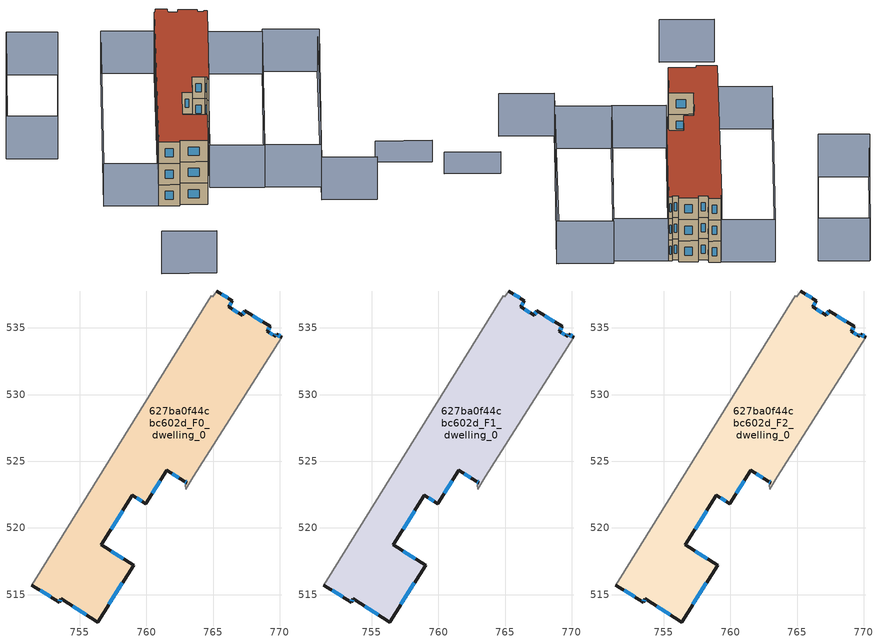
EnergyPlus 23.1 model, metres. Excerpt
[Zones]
627ba0f44cbc602d_F0_dwelling_0
 floor ground (EU_floor_Construction): 769.28,535.1 769.06,534.76 769.69,534.36 769.79,534.52 770.14,534.29 763.53,523.85 762.95,522.89 762.92,523.18 763.04,523.38 762.84,523.5 761.53,524.32 759.95,521.82 758.96,522.44 756.62,518.73 759.04,517.2 756.36,512.95 753.61,514.68 753.46,514.43 751.42,515.71 764.86,537.4 764.99,537.32 765.27,537.76 766.46,537.01 766.18,536.57 767.18,535.94 767.4,536.29 z0
 wall outside (EU_wall_Construction): 770.14,534.29 769.79,534.52 769.69,534.36 769.06,534.76 769.28,535.1 767.4,536.29 767.18,535.94 766.18,536.57 766.46,537.01 765.27,537.76 / 751.42,515.71 753.46,514.43 753.61,514.68 756.36,512.95 759.04,517.2 756.62,518.73 758.96,522.44 759.95,521.82 761.53,524.32 762.84,523.5 763.04,523.38 z0:3
 wall adiabatic (EU_wall_Construction): 763.04,523.38 762.92,523.18 762.95,522.89 763.53,523.85 770.14,534.29 / 765.27,537.76 764.99,537.32 764.86,537.4 751.42,515.71 z0:3
 window (EU_Window_Construction): 767.33,536.18 767.25,536.05 / 768.69,535.47 767.98,535.92 / 769.13,534.87 769.21,535 / 769.49,534.48 769.25,534.63 / 769.76,534.47 769.72,534.41 / 770.03,534.36 769.9,534.45 / 762.9,523.46 762.98,523.41 / 761.94,524.07 762.43,523.75 / 760.45,522.6 761.04,523.54 / 759.27,522.25 759.65,522.01 / 757.35,519.88 758.23,521.28 / 758.29,517.68 757.38,518.25 / 757.2,514.27 758.21,515.88 / 754.47,514.14 755.5,513.49 / 753.51,514.51 753.56,514.6 / 752.05,515.31 752.82,514.83 / 766.09,537.25 765.64,537.53 / 766.27,536.71 766.37,536.88 / 766.87,536.14 766.49,536.37 z0.93:2.07
627ba0f44cbc602d_F1_dwelling_0
 floor to 627ba0f44cbc602d_F0_dwelling_0 (EU_floor_Construction): 769.28,535.1 769.06,534.76 769.69,534.36 769.79,534.52 770.14,534.29 763.53,523.85 762.95,522.89 762.92,523.18 763.04,523.38 762.84,523.5 761.53,524.32 759.95,521.82 758.96,522.44 756.62,518.73 759.04,517.2 756.36,512.95 753.61,514.68 753.46,514.43 751.42,515.71 764.86,537.4 764.99,537.32 765.27,537.76 766.46,537.01 766.18,536.57 767.18,535.94 767.4,536.29 z3
 wall outside (EU_wall_Construction): 770.14,534.29 769.79,534.52 769.69,534.36 769.06,534.76 769.28,535.1 767.4,536.29 767.18,535.94 766.18,536.57 766.46,537.01 765.27,537.76 / 751.42,515.71 753.46,514.43 753.61,514.68 756.36,512.95 759.04,517.2 756.62,518.73 758.96,522.44 759.95,521.82 761.53,524.32 762.84,523.5 763.04,523.38 z3:6
 wall adiabatic (EU_wall_Construction): 763.04,523.38 762.92,523.18 762.95,522.89 763.53,523.85 770.14,534.29 / 765.27,537.76 764.99,537.32 764.86,537.4 751.42,515.71 z3:6
 window (EU_Window_Construction): 767.33,536.18 767.25,536.05 / 768.69,535.47 767.98,535.92 / 769.13,534.87 769.21,535 / 769.49,534.48 769.25,534.63 / 769.76,534.47 769.72,534.41 / 770.03,534.36 769.9,534.45 / 762.9,523.46 762.98,523.41 / 761.94,524.07 762.43,523.75 / 760.45,522.6 761.04,523.54 / 759.27,522.25 759.65,522.01 / 757.35,519.88 758.23,521.28 / 758.29,517.68 757.38,518.25 / 757.2,514.27 758.21,515.88 / 754.47,514.14 755.5,513.49 / 753.51,514.51 753.56,514.6 / 752.05,515.31 752.82,514.83 / 766.09,537.25 765.64,537.53 / 766.27,536.71 766.37,536.88 / 766.87,536.14 766.49,536.37 z3.93:5.07
627ba0f44cbc602d_F2_dwelling_0
 floor to 627ba0f44cbc602d_F1_dwelling_0 (EU_floor_Construction): 769.28,535.1 769.06,534.76 769.69,534.36 769.79,534.52 770.14,534.29 763.53,523.85 762.95,522.89 762.92,523.18 763.04,523.38 762.84,523.5 761.53,524.32 759.95,521.82 758.96,522.44 756.62,518.73 759.04,517.2 756.36,512.95 753.61,514.68 753.46,514.43 751.42,515.71 764.86,537.4 764.99,537.32 765.27,537.76 766.46,537.01 766.18,536.57 767.18,535.94 767.4,536.29 z6
 wall outside (EU_wall_Construction): 770.14,534.29 769.79,534.52 769.69,534.36 769.06,534.76 769.28,535.1 767.4,536.29 767.18,535.94 766.18,536.57 766.46,537.01 765.27,537.76 / 751.42,515.71 753.46,514.43 753.61,514.68 756.36,512.95 759.04,517.2 756.62,518.73 758.96,522.44 759.95,521.82 761.53,524.32 762.84,523.5 763.04,523.38 z6:9
 wall adiabatic (EU_wall_Construction): 763.04,523.38 762.92,523.18 762.95,522.89 763.53,523.85 770.14,534.29 / 765.27,537.76 764.99,537.32 764.86,537.4 751.42,515.71 z6:9
 window (EU_Window_Construction): 767.33,536.18 767.25,536.05 / 768.69,535.47 767.98,535.92 / 769.13,534.87 769.21,535 / 769.49,534.48 769.25,534.63 / 769.76,534.47 769.72,534.41 / 770.03,534.36 769.9,534.45 / 762.9,523.46 762.98,523.41 / 761.94,524.07 762.43,523.75 / 760.45,522.6 761.04,523.54 / 759.27,522.25 759.65,522.01 / 757.35,519.88 758.23,521.28 / 758.29,517.68 757.38,518.25 / 757.2,514.27 758.21,515.88 / 754.47,514.14 755.5,513.49 / 753.51,514.51 753.56,514.6 / 752.05,515.31 752.82,514.83 / 766.09,537.25 765.64,537.53 / 766.27,536.71 766.37,536.88 / 766.87,536.14 766.49,536.37 z6.93:8.07
 roof outside (EU_roof_Construction): 759.04,517.2 756.62,518.73 758.96,522.44 759.95,521.82 761.53,524.32 762.84,523.5 763.04,523.38 762.92,523.18 762.95,522.89 763.53,523.85 770.14,534.29 769.79,534.52 769.69,534.36 769.06,534.76 769.28,535.1 767.4,536.29 767.18,535.94 766.18,536.57 766.46,537.01 765.27,537.76 764.99,537.32 764.86,537.4 751.42,515.71 753.46,514.43 753.61,514.68 756.36,512.95 z9
shading: 744.48,504.41 749.84,501.08 / 773.16,503.2 767.78,506.54 / 767.78,506.54 781.02,527.9 / 750.71,546.77 741.89,532.96 / 763.59,512.22 775.71,531.28 / 775.71,531.28 781.21,527.78 / 781.21,527.78 769.09,508.72 / 769.09,508.72 763.59,512.22 / 758.29,515.57 770.15,534.31 / 770.15,534.31 775.49,530.93 / 775.49,530.93 763.62,512.19 / 763.62,512.19 758.29,515.57 / 751.42,515.71 746.09,519.07 / 746.09,519.07 759.98,541.1 / 759.98,541.1 765.3,537.74 / 765.3,537.74 751.42,515.71 / 741.8,533.03 750.75,546.83 / 750.75,546.83 755.74,543.59 / 755.74,543.59 746.79,529.79 / 746.79,529.79 741.8,533.03 z0:6; 782.43,505.92 776.91,509.37 z0:3
[Building]
EU S2 Campaign: North Axis=0; Terrain=City; Solar Distribution=FullExterior
[Site:Location]
Montreal-Trudeau.Intl.AP: Latitude=45.4667; Longitude=-73.75; Time Zone=-5; Elevation=36
[SizingPeriod:WeatherFileDays]
AnnualSizingPeriod: Begin Month=1; Begin Day of Month=1; End Month=12; End Day of Month=31; Day of Week for Start Day=Monday; Use Weather File Daylight Saving Period=No; Use Weather File Rain and Snow Indicators=No
[MATERIAL]
EU_InternalMass_Material: Roughness=MediumRough; Thickness=0.1; Conductivity=1; Density=1800; Specific Heat=900; Thermal Absorptance=0.9; Solar Absorptance=0.7; Visible Absorptance=0.7
[MATERIAL:NOMASS] Roughness=MediumRough; Thermal Absorptance=0.9; Solar Absorptance=0.7; Visible Absorptance=0.7
Name | Thermal Resistance
EU_wall_NoMass; EU_floor_NoMass | 1.36485
EU_roof_NoMass | 2.55992
[WINDOWMATERIAL:SIMPLEGLAZINGSYSTEM]
EU_Window_SimpleGlazing: UFactor=3.92339; Solar Heat Gain Coefficient=0.8; Visible Transmittance=0.8
[CONSTRUCTION]
EU_wall_Construction: EU_wall_NoMass
EU_roof_Construction: EU_roof_NoMass
EU_floor_Construction: EU_floor_NoMass
EU_Window_Construction: EU_Window_SimpleGlazing
EU_InternalMass_Construction: EU_InternalMass_Material
[ZONE] Type=1; Multiplier=1; Ceiling Height=autocalculate; Floor Area=autocalculate; Part of Total Floor Area=Yes
Name | Volume
627ba0f44cbc602d_F0_dwelling_0 | 400.039
627ba0f44cbc602d_F1_dwelling_0; 627ba0f44cbc602d_F2_dwelling_0 | 400.043
[INTERNALMASS] Construction=EU_InternalMass_Construction; Surface Area=133.347
Name | Zone or ZoneList
627ba0f44cbc602d_F0_dwelling_0_EU_InternalMass | 627ba0f44cbc602d_F0_dwelling_0
627ba0f44cbc602d_F1_dwelling_0_EU_InternalMass | 627ba0f44cbc602d_F1_dwelling_0
627ba0f44cbc602d_F2_dwelling_0_EU_InternalMass | 627ba0f44cbc602d_F2_dwelling_0
[OTHEREQUIPMENT] Fuel Type=Electricity; Design Level Calculation Method=Watts/Area; Power per Zone Floor Area=1; Fraction Latent=0; Fraction Radiant=0; Fraction Lost=0; Carbon Dioxide Generation Rate=0; EndUse Subcategory=EU_Step8_InternalGains
Name | Zone or ZoneList or Space or SpaceList | Schedule
EU_Step8_InternalGain_627ba0f44cbc602d_F0_dwelling_0_f000 | 627ba0f44cbc602d_F0_dwelling_0 | EU_Step8_GainSchedule_627ba0f44cbc602d_F0_dwelling_0_f000
EU_Step8_InternalGain_627ba0f44cbc602d_F1_dwelling_0_f000 | 627ba0f44cbc602d_F1_dwelling_0 | EU_Step8_GainSchedule_627ba0f44cbc602d_F1_dwelling_0_f000
EU_Step8_InternalGain_627ba0f44cbc602d_F2_dwelling_0_f000 | 627ba0f44cbc602d_F2_dwelling_0 | EU_Step8_GainSchedule_627ba0f44cbc602d_F2_dwelling_0_f000
[ZONEVENTILATION:DESIGNFLOWRATE] Schedule=EU_AlwaysOn; Design Flow Rate Calculation Method=AirChanges/Hour; Air Changes per Hour=0.860309; Ventilation Type=Natural; Fan Pressure Rise=0; Fan Total Efficiency=1; Constant Term Coefficient=1; Temperature Term Coefficient=0; Velocity Term Coefficient=0; Velocity Squared Term Coefficient=0; Minimum Indoor Temperature=-100; Maximum Indoor Temperature=100; Delta Temperature=-100; Minimum Outdoor Temperature=-100; Maximum Outdoor Temperature=100; Maximum Wind Speed=40
Name | Zone or ZoneList or Space or SpaceList
EU_ConstantAir_627ba0f44cbc602d_F0_dwelling_0 | 627ba0f44cbc602d_F0_dwelling_0
EU_ConstantAir_627ba0f44cbc602d_F1_dwelling_0 | 627ba0f44cbc602d_F1_dwelling_0
EU_ConstantAir_627ba0f44cbc602d_F2_dwelling_0 | 627ba0f44cbc602d_F2_dwelling_0
[HVACTEMPLATE:THERMOSTAT] Constant Heating Setpoint=20; Constant Cooling Setpoint=50
EU_HeatOnly_627ba0f44cbc602d_F0_dwelling_0; EU_HeatOnly_627ba0f44cbc602d_F1_dwelling_0; EU_HeatOnly_627ba0f44cbc602d_F2_dwelling_0
[HVACTEMPLATE:ZONE:IDEALLOADSAIRSYSTEM] System Availability Schedule=EU_AlwaysOn; Maximum Heating Supply Air Temperature=50; Minimum Cooling Supply Air Temperature=13; Maximum Heating Supply Air Humidity Ratio=0.0156; Minimum Cooling Supply Air Humidity Ratio=0.0077; Heating Limit=NoLimit; Cooling Limit=NoLimit; Heating Availability Schedule=EU_AlwaysOn; Cooling Availability Schedule=EU_CoolingOff; Dehumidification Control Type=ConstantSensibleHeatRatio; Cooling Sensible Heat Ratio=0.7; Dehumidification Setpoint=60; Humidification Control Type=None; Humidification Setpoint=30; Outdoor Air Method=None; Outdoor Air Flow Rate per Person=0.00944; Outdoor Air Flow Rate per Zone Floor Area=0; Outdoor Air Flow Rate per Zone=0; Demand Controlled Ventilation Type=None; Outdoor Air Economizer Type=NoEconomizer; Heat Recovery Type=None; Sensible Heat Recovery Effectiveness=0.7; Latent Heat Recovery Effectiveness=0.65
Name | Template Thermostat
627ba0f44cbc602d_F0_dwelling_0 | EU_HeatOnly_627ba0f44cbc602d_F0_dwelling_0
627ba0f44cbc602d_F1_dwelling_0 | EU_HeatOnly_627ba0f44cbc602d_F1_dwelling_0
627ba0f44cbc602d_F2_dwelling_0 | EU_HeatOnly_627ba0f44cbc602d_F2_dwelling_0
[SIZING:ZONE] Zone Cooling Design Supply Air Temperature Input Method=SupplyAirTemperature; Zone Cooling Design Supply Air Temperature=13; Zone Heating Design Supply Air Temperature Input Method=SupplyAirTemperature; Zone Heating Design Supply Air Temperature=50; Zone Cooling Design Supply Air Humidity Ratio=0.008; Zone Heating Design Supply Air Humidity Ratio=0.008; Cooling Design Air Flow Method=DesignDay; Cooling Design Air Flow Rate=0; Cooling Minimum Air Flow per Zone Floor Area=0.000762; Cooling Minimum Air Flow=0; Cooling Minimum Air Flow Fraction=0.2; Heating Design Air Flow Method=DesignDay; Heating Design Air Flow Rate=0; Heating Maximum Air Flow per Zone Floor Area=0.002032; Heating Maximum Air Flow=0.141576; Heating Maximum Air Flow Fraction=0.3; Account for Dedicated Outdoor Air System=No; Dedicated Outdoor Air System Control Strategy=NeutralSupplyAir; Dedicated Outdoor Air Low Setpoint Temperature for Design=autosize; Dedicated Outdoor Air High Setpoint Temperature for Design=autosize; Zone Load Sizing Method=Sensible Load Only No Latent Load; Zone Latent Cooling Design Supply Air Humidity Ratio Input Method=HumidityRatioDifference; Zone Cooling Design Supply Air Humidity Ratio Difference=0.005; Zone Latent Heating Design Supply Air Humidity Ratio Input Method=HumidityRatioDifference; Zone Humidification Design Supply Air Humidity Ratio Difference=0.005
627ba0f44cbc602d_F0_dwelling_0; 627ba0f44cbc602d_F1_dwelling_0; 627ba0f44cbc602d_F2_dwelling_0
[SCHEDULE:CONSTANT]
Name | Hourly Value
EU_AlwaysOn | 1
EU_CoolingOff | 0
[SCHEDULE:FILE] Column Number=1; Rows to Skip at Top=0; Number of Hours of Data=8760; Column Separator=Comma; Interpolate to Timestep=No; Minutes per Item=60; Adjust Schedule for Daylight Savings=Yes
Name | File
EU_Step8_GainSchedule_627ba0f44cbc602d_F0_dwelling_0_f000 | ../../schedules/627ba0f44cbc602d/627ba0f44cbc602d_F0_dwelling_0_f000_gain.csv
EU_Step8_GainSchedule_627ba0f44cbc602d_F1_dwelling_0_f000 | ../../schedules/627ba0f44cbc602d/627ba0f44cbc602d_F1_dwelling_0_f000_gain.csv
EU_Step8_GainSchedule_627ba0f44cbc602d_F2_dwelling_0_f000 | ../../schedules/627ba0f44cbc602d/627ba0f44cbc602d_F2_dwelling_0_f000_gain.csv
